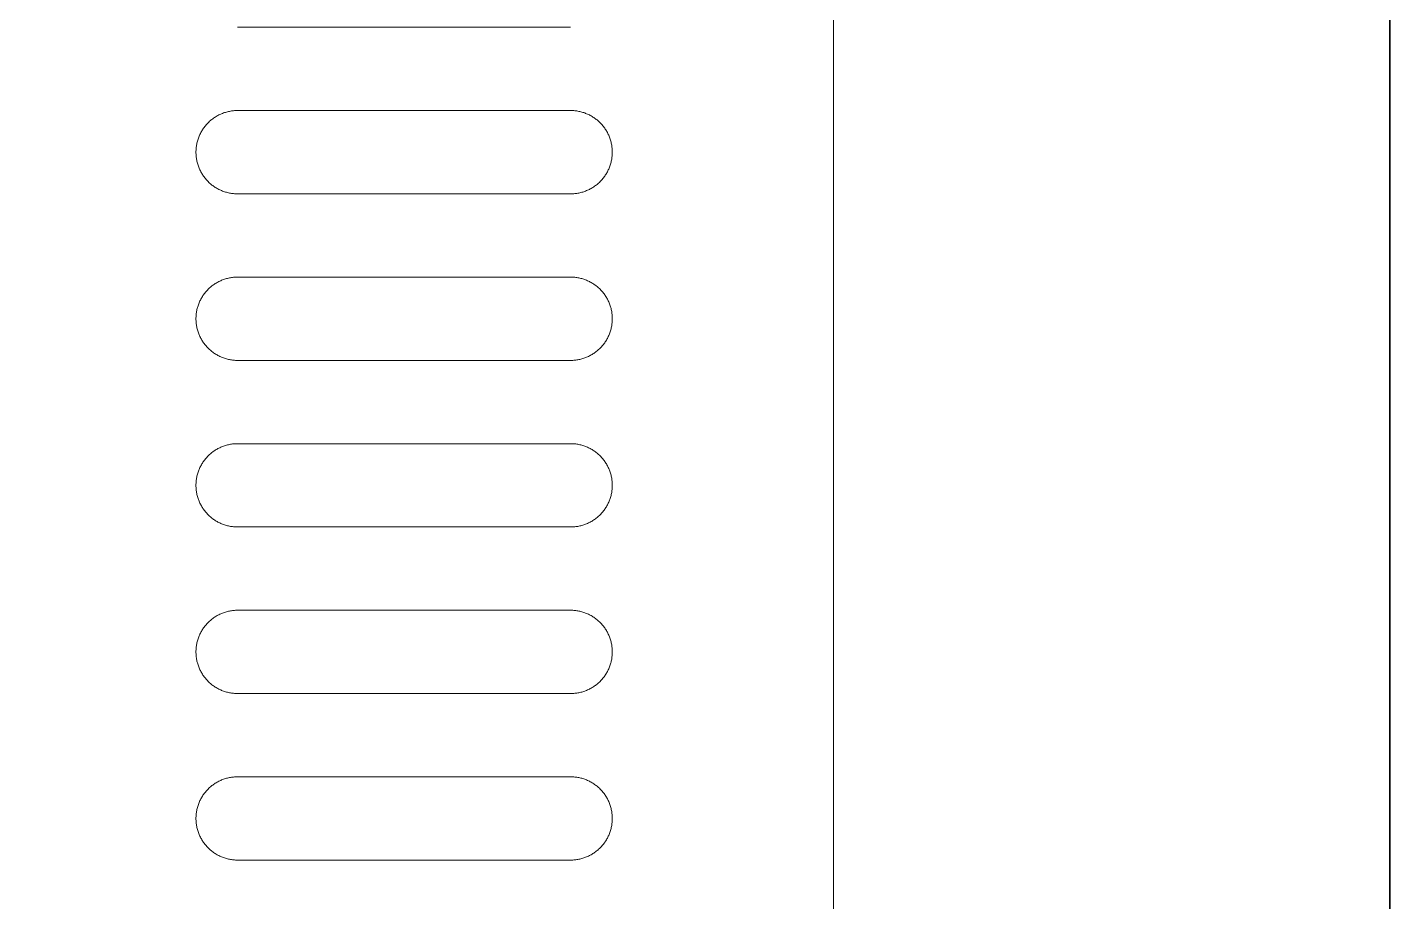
# Model space of a CAD drawing. Header units: millimetres. Extents: x -159872 to 386485, y -250577 to 158966.
# Drawn here: x 159342.6 to 159416.3, y 9041.8 to 9089.1 of the extents above; entities that cross this region are included whole.
import ezdxf

# ---------------------------------------------------------------- set-up
doc = ezdxf.new("R2010")
doc.units = ezdxf.units.MM
doc.header["$PDMODE"] = 1
doc.header["$PDSIZE"] = -2
doc.layers.get('0').update_dxf_attribs({"lineweight": 25})
doc.layers.add('LDS-equipment-kitchen equipment', color=3, linetype='Continuous', lineweight=13)

# ---------------------------------------------------------------- blocks, each defined once
blk = doc.blocks.new('Group-344')
at = {"layer": 'LDS-equipment-kitchen equipment'}
for points in [[(98712.687, 45306.623, 0), (98712.687, 45989.023, 0)], [(98698.487, 45546.573, 0), (98680.487, 45546.573, 0)], [(98680.487, 45542.073, 0), (98680.432, 45542.072, 0), (98680.377, 45542.07, 0), (98680.322, 45542.067, 0), (98680.267, 45542.062, 0), (98680.212, 45542.056, 0), (98680.157, 45542.049, 0), (98680.102, 45542.04, 0), (98680.048, 45542.03, 0), (98679.994, 45542.018, 0), (98679.94, 45542.006, 0), (98679.887, 45541.992, 0), (98679.834, 45541.976, 0), (98679.781, 45541.96, 0), (98679.729, 45541.942, 0), (98679.677, 45541.922, 0), (98679.626, 45541.902, 0), (98679.575, 45541.88, 0), (98679.525, 45541.857, 0), (98679.476, 45541.833, 0), (98679.427, 45541.807, 0), (98679.378, 45541.781, 0), (98679.33, 45541.753, 0), (98679.283, 45541.724, 0), (98679.237, 45541.694, 0), (98679.192, 45541.663, 0), (98679.147, 45541.63, 0), (98679.103, 45541.597, 0), (98679.06, 45541.562, 0), (98679.018, 45541.527, 0), (98678.976, 45541.49, 0), (98678.936, 45541.453, 0), (98678.896, 45541.414, 0), (98678.858, 45541.375, 0), (98678.82, 45541.334, 0), (98678.783, 45541.293, 0), (98678.748, 45541.251, 0), (98678.713, 45541.207, 0), (98678.68, 45541.163, 0), (98678.648, 45541.119, 0), (98678.616, 45541.073, 0), (98678.586, 45541.027, 0), (98678.557, 45540.98, 0), (98678.529, 45540.932, 0), (98678.503, 45540.884, 0), (98678.477, 45540.835, 0), (98678.453, 45540.785, 0), (98678.43, 45540.735, 0), (98678.408, 45540.684, 0), (98678.388, 45540.633, 0), (98678.369, 45540.581, 0), (98678.351, 45540.529, 0), (98678.334, 45540.476, 0), (98678.319, 45540.423, 0), (98678.305, 45540.37, 0), (98678.292, 45540.316, 0), (98678.28, 45540.262, 0), (98678.27, 45540.208, 0), (98678.262, 45540.153, 0), (98678.254, 45540.099, 0), (98678.248, 45540.044, 0), (98678.243, 45539.989, 0), (98678.24, 45539.934, 0), (98678.238, 45539.878, 0), (98678.237, 45539.823, 0)], [(98698.487, 45542.073, 0), (98680.487, 45542.073, 0)], [(98700.737, 45539.823, 0), (98700.737, 45539.878, 0), (98700.735, 45539.934, 0), (98700.731, 45539.989, 0), (98700.726, 45540.044, 0), (98700.72, 45540.099, 0), (98700.713, 45540.153, 0), (98700.704, 45540.208, 0), (98700.694, 45540.262, 0), (98700.683, 45540.316, 0), (98700.67, 45540.37, 0), (98700.656, 45540.423, 0), (98700.64, 45540.476, 0), (98700.624, 45540.529, 0), (98700.606, 45540.581, 0), (98700.586, 45540.633, 0), (98700.566, 45540.684, 0), (98700.544, 45540.735, 0), (98700.521, 45540.785, 0), (98700.497, 45540.835, 0), (98700.472, 45540.884, 0), (98700.445, 45540.932, 0), (98700.417, 45540.98, 0), (98700.388, 45541.027, 0), (98700.358, 45541.073, 0), (98700.327, 45541.119, 0), (98700.294, 45541.163, 0), (98700.261, 45541.207, 0), (98700.227, 45541.251, 0), (98700.191, 45541.293, 0), (98700.154, 45541.334, 0), (98700.117, 45541.375, 0), (98700.078, 45541.414, 0), (98700.039, 45541.453, 0), (98699.998, 45541.49, 0), (98699.957, 45541.527, 0), (98699.915, 45541.562, 0), (98699.872, 45541.597, 0), (98699.828, 45541.63, 0), (98699.783, 45541.663, 0), (98699.737, 45541.694, 0), (98699.691, 45541.724, 0), (98699.644, 45541.753, 0), (98699.596, 45541.781, 0), (98699.548, 45541.807, 0), (98699.499, 45541.833, 0), (98699.449, 45541.857, 0), (98699.399, 45541.88, 0), (98699.348, 45541.902, 0), (98699.297, 45541.922, 0), (98699.245, 45541.942, 0), (98699.193, 45541.96, 0), (98699.14, 45541.976, 0), (98699.087, 45541.992, 0), (98699.034, 45542.006, 0), (98698.98, 45542.018, 0), (98698.926, 45542.03, 0), (98698.872, 45542.04, 0), (98698.817, 45542.049, 0), (98698.763, 45542.056, 0), (98698.708, 45542.062, 0), (98698.653, 45542.067, 0), (98698.598, 45542.07, 0), (98698.542, 45542.072, 0), (98698.487, 45542.073, 0)], [(98678.237, 45539.823, 0), (98678.238, 45539.768, 0), (98678.24, 45539.713, 0), (98678.243, 45539.658, 0), (98678.248, 45539.603, 0), (98678.254, 45539.548, 0), (98678.262, 45539.493, 0), (98678.27, 45539.438, 0), (98678.28, 45539.384, 0), (98678.292, 45539.33, 0), (98678.305, 45539.276, 0), (98678.319, 45539.223, 0), (98678.334, 45539.17, 0), (98678.351, 45539.117, 0), (98678.369, 45539.065, 0), (98678.388, 45539.013, 0), (98678.408, 45538.962, 0), (98678.43, 45538.911, 0), (98678.453, 45538.861, 0), (98678.477, 45538.811, 0), (98678.503, 45538.762, 0), (98678.529, 45538.714, 0), (98678.557, 45538.666, 0), (98678.586, 45538.619, 0), (98678.616, 45538.573, 0), (98678.648, 45538.528, 0), (98678.68, 45538.483, 0), (98678.713, 45538.439, 0), (98678.748, 45538.396, 0), (98678.783, 45538.353, 0), (98678.82, 45538.312, 0), (98678.858, 45538.272, 0), (98678.896, 45538.232, 0), (98678.936, 45538.194, 0), (98678.976, 45538.156, 0), (98679.018, 45538.119, 0), (98679.06, 45538.084, 0), (98679.103, 45538.049, 0), (98679.147, 45538.016, 0), (98679.192, 45537.984, 0), (98679.237, 45537.952, 0), (98679.283, 45537.922, 0), (98679.33, 45537.893, 0), (98679.378, 45537.865, 0), (98679.427, 45537.839, 0), (98679.476, 45537.813, 0), (98679.525, 45537.789, 0), (98679.575, 45537.766, 0), (98679.626, 45537.744, 0), (98679.677, 45537.724, 0), (98679.729, 45537.705, 0), (98679.781, 45537.687, 0), (98679.834, 45537.67, 0), (98679.887, 45537.655, 0), (98679.94, 45537.641, 0), (98679.994, 45537.628, 0), (98680.048, 45537.616, 0), (98680.102, 45537.606, 0), (98680.157, 45537.597, 0), (98680.212, 45537.59, 0), (98680.267, 45537.584, 0), (98680.322, 45537.579, 0), (98680.377, 45537.576, 0), (98680.432, 45537.574, 0), (98680.487, 45537.573, 0)], [(98698.487, 45537.573, 0), (98698.542, 45537.574, 0), (98698.598, 45537.576, 0), (98698.653, 45537.579, 0), (98698.708, 45537.584, 0), (98698.763, 45537.59, 0), (98698.817, 45537.597, 0), (98698.872, 45537.606, 0), (98698.926, 45537.616, 0), (98698.98, 45537.628, 0), (98699.034, 45537.641, 0), (98699.087, 45537.655, 0), (98699.14, 45537.67, 0), (98699.193, 45537.687, 0), (98699.245, 45537.705, 0), (98699.297, 45537.724, 0), (98699.348, 45537.744, 0), (98699.399, 45537.766, 0), (98699.449, 45537.789, 0), (98699.499, 45537.813, 0), (98699.548, 45537.839, 0), (98699.596, 45537.865, 0), (98699.644, 45537.893, 0), (98699.691, 45537.922, 0), (98699.737, 45537.952, 0), (98699.783, 45537.984, 0), (98699.828, 45538.016, 0), (98699.872, 45538.049, 0), (98699.915, 45538.084, 0), (98699.957, 45538.119, 0), (98699.998, 45538.156, 0), (98700.039, 45538.194, 0), (98700.078, 45538.232, 0), (98700.117, 45538.272, 0), (98700.154, 45538.312, 0), (98700.191, 45538.353, 0), (98700.227, 45538.396, 0), (98700.261, 45538.439, 0), (98700.294, 45538.483, 0), (98700.327, 45538.528, 0), (98700.358, 45538.573, 0), (98700.388, 45538.619, 0), (98700.417, 45538.666, 0), (98700.445, 45538.714, 0), (98700.472, 45538.762, 0), (98700.497, 45538.811, 0), (98700.521, 45538.861, 0), (98700.544, 45538.911, 0), (98700.566, 45538.962, 0), (98700.586, 45539.013, 0), (98700.606, 45539.065, 0), (98700.624, 45539.117, 0), (98700.64, 45539.17, 0), (98700.656, 45539.223, 0), (98700.67, 45539.276, 0), (98700.683, 45539.33, 0), (98700.694, 45539.384, 0), (98700.704, 45539.438, 0), (98700.713, 45539.493, 0), (98700.72, 45539.548, 0), (98700.726, 45539.603, 0), (98700.731, 45539.658, 0), (98700.735, 45539.713, 0), (98700.737, 45539.768, 0), (98700.737, 45539.823, 0)], [(98698.487, 45537.573, 0), (98680.487, 45537.573, 0)], [(98698.487, 45537.573, 0), (98680.487, 45537.573, 0)], [(98680.487, 45533.073, 0), (98680.432, 45533.073, 0), (98680.377, 45533.07, 0), (98680.322, 45533.067, 0), (98680.267, 45533.062, 0), (98680.212, 45533.056, 0), (98680.157, 45533.049, 0), (98680.102, 45533.04, 0), (98680.048, 45533.03, 0), (98679.994, 45533.019, 0), (98679.94, 45533.006, 0), (98679.887, 45532.992, 0), (98679.834, 45532.976, 0), (98679.781, 45532.96, 0), (98679.729, 45532.942, 0), (98679.677, 45532.922, 0), (98679.626, 45532.902, 0), (98679.575, 45532.88, 0), (98679.525, 45532.857, 0), (98679.476, 45532.833, 0), (98679.427, 45532.808, 0), (98679.378, 45532.781, 0), (98679.33, 45532.753, 0), (98679.283, 45532.724, 0), (98679.237, 45532.694, 0), (98679.192, 45532.663, 0), (98679.147, 45532.63, 0), (98679.103, 45532.597, 0), (98679.06, 45532.562, 0), (98679.018, 45532.527, 0), (98678.976, 45532.49, 0), (98678.936, 45532.453, 0), (98678.896, 45532.414, 0), (98678.858, 45532.375, 0), (98678.82, 45532.334, 0), (98678.783, 45532.293, 0), (98678.748, 45532.251, 0), (98678.713, 45532.207, 0), (98678.68, 45532.164, 0), (98678.648, 45532.119, 0), (98678.616, 45532.073, 0), (98678.586, 45532.027, 0), (98678.557, 45531.98, 0), (98678.529, 45531.932, 0), (98678.503, 45531.884, 0), (98678.477, 45531.835, 0), (98678.453, 45531.785, 0), (98678.43, 45531.735, 0), (98678.408, 45531.684, 0), (98678.388, 45531.633, 0), (98678.369, 45531.581, 0), (98678.351, 45531.529, 0), (98678.334, 45531.476, 0), (98678.319, 45531.423, 0), (98678.305, 45531.37, 0), (98678.292, 45531.316, 0), (98678.28, 45531.262, 0), (98678.27, 45531.208, 0), (98678.262, 45531.153, 0), (98678.254, 45531.099, 0), (98678.248, 45531.044, 0), (98678.243, 45530.989, 0), (98678.24, 45530.934, 0), (98678.238, 45530.878, 0), (98678.237, 45530.823, 0)], [(98698.487, 45533.073, 0), (98680.487, 45533.073, 0)], [(98700.737, 45530.823, 0), (98700.737, 45530.878, 0), (98700.735, 45530.934, 0), (98700.731, 45530.989, 0), (98700.726, 45531.044, 0), (98700.72, 45531.099, 0), (98700.713, 45531.153, 0), (98700.704, 45531.208, 0), (98700.694, 45531.262, 0), (98700.683, 45531.316, 0), (98700.67, 45531.37, 0), (98700.656, 45531.423, 0), (98700.64, 45531.476, 0), (98700.624, 45531.529, 0), (98700.606, 45531.581, 0), (98700.586, 45531.633, 0), (98700.566, 45531.684, 0), (98700.544, 45531.735, 0), (98700.521, 45531.785, 0), (98700.497, 45531.835, 0), (98700.472, 45531.884, 0), (98700.445, 45531.932, 0), (98700.417, 45531.98, 0), (98700.388, 45532.027, 0), (98700.358, 45532.073, 0), (98700.327, 45532.119, 0), (98700.294, 45532.164, 0), (98700.261, 45532.207, 0), (98700.227, 45532.251, 0), (98700.191, 45532.293, 0), (98700.154, 45532.334, 0), (98700.117, 45532.375, 0), (98700.078, 45532.414, 0), (98700.039, 45532.453, 0), (98699.998, 45532.49, 0), (98699.957, 45532.527, 0), (98699.915, 45532.562, 0), (98699.872, 45532.597, 0), (98699.828, 45532.63, 0), (98699.783, 45532.663, 0), (98699.737, 45532.694, 0), (98699.691, 45532.724, 0), (98699.644, 45532.753, 0), (98699.596, 45532.781, 0), (98699.548, 45532.808, 0), (98699.499, 45532.833, 0), (98699.449, 45532.857, 0), (98699.399, 45532.88, 0), (98699.348, 45532.902, 0), (98699.297, 45532.922, 0), (98699.245, 45532.942, 0), (98699.193, 45532.96, 0), (98699.14, 45532.976, 0), (98699.087, 45532.992, 0), (98699.034, 45533.006, 0), (98698.98, 45533.019, 0), (98698.926, 45533.03, 0), (98698.872, 45533.04, 0), (98698.817, 45533.049, 0), (98698.763, 45533.056, 0), (98698.708, 45533.062, 0), (98698.653, 45533.067, 0), (98698.598, 45533.07, 0), (98698.542, 45533.073, 0), (98698.487, 45533.073, 0)], [(98678.237, 45530.823, 0), (98678.238, 45530.768, 0), (98678.24, 45530.713, 0), (98678.243, 45530.658, 0), (98678.248, 45530.603, 0), (98678.254, 45530.548, 0), (98678.262, 45530.493, 0), (98678.27, 45530.439, 0), (98678.28, 45530.384, 0), (98678.292, 45530.33, 0), (98678.305, 45530.276, 0), (98678.319, 45530.223, 0), (98678.334, 45530.17, 0), (98678.351, 45530.117, 0), (98678.369, 45530.065, 0), (98678.388, 45530.013, 0), (98678.408, 45529.962, 0), (98678.43, 45529.911, 0), (98678.453, 45529.861, 0), (98678.477, 45529.812, 0), (98678.503, 45529.763, 0), (98678.529, 45529.714, 0), (98678.557, 45529.666, 0), (98678.586, 45529.619, 0), (98678.616, 45529.573, 0), (98678.648, 45529.528, 0), (98678.68, 45529.483, 0), (98678.713, 45529.439, 0), (98678.748, 45529.396, 0), (98678.783, 45529.354, 0), (98678.82, 45529.312, 0), (98678.858, 45529.272, 0), (98678.896, 45529.232, 0), (98678.936, 45529.194, 0), (98678.976, 45529.156, 0), (98679.018, 45529.119, 0), (98679.06, 45529.084, 0), (98679.103, 45529.049, 0), (98679.147, 45529.016, 0), (98679.192, 45528.984, 0), (98679.237, 45528.952, 0), (98679.283, 45528.922, 0), (98679.33, 45528.893, 0), (98679.378, 45528.865, 0), (98679.427, 45528.839, 0), (98679.476, 45528.813, 0), (98679.525, 45528.789, 0), (98679.575, 45528.766, 0), (98679.626, 45528.744, 0), (98679.677, 45528.724, 0), (98679.729, 45528.705, 0), (98679.781, 45528.687, 0), (98679.834, 45528.67, 0), (98679.887, 45528.655, 0), (98679.94, 45528.641, 0), (98679.994, 45528.628, 0), (98680.048, 45528.616, 0), (98680.102, 45528.606, 0), (98680.157, 45528.598, 0), (98680.212, 45528.59, 0), (98680.267, 45528.584, 0), (98680.322, 45528.579, 0), (98680.377, 45528.576, 0), (98680.432, 45528.574, 0), (98680.487, 45528.573, 0)], [(98698.487, 45528.573, 0), (98698.542, 45528.574, 0), (98698.598, 45528.576, 0), (98698.653, 45528.579, 0), (98698.708, 45528.584, 0), (98698.763, 45528.59, 0), (98698.817, 45528.598, 0), (98698.872, 45528.606, 0), (98698.926, 45528.616, 0), (98698.98, 45528.628, 0), (98699.034, 45528.641, 0), (98699.087, 45528.655, 0), (98699.14, 45528.67, 0), (98699.193, 45528.687, 0), (98699.245, 45528.705, 0), (98699.297, 45528.724, 0), (98699.348, 45528.744, 0), (98699.399, 45528.766, 0), (98699.449, 45528.789, 0), (98699.499, 45528.813, 0), (98699.548, 45528.839, 0), (98699.596, 45528.865, 0), (98699.644, 45528.893, 0), (98699.691, 45528.922, 0), (98699.737, 45528.952, 0), (98699.783, 45528.984, 0), (98699.828, 45529.016, 0), (98699.872, 45529.049, 0), (98699.915, 45529.084, 0), (98699.957, 45529.119, 0), (98699.998, 45529.156, 0), (98700.039, 45529.194, 0), (98700.078, 45529.232, 0), (98700.117, 45529.272, 0), (98700.154, 45529.312, 0), (98700.191, 45529.354, 0), (98700.227, 45529.396, 0), (98700.261, 45529.439, 0), (98700.294, 45529.483, 0), (98700.327, 45529.528, 0), (98700.358, 45529.573, 0), (98700.388, 45529.619, 0), (98700.417, 45529.666, 0), (98700.445, 45529.714, 0), (98700.472, 45529.763, 0), (98700.497, 45529.812, 0), (98700.521, 45529.861, 0), (98700.544, 45529.911, 0), (98700.566, 45529.962, 0), (98700.586, 45530.013, 0), (98700.606, 45530.065, 0), (98700.624, 45530.117, 0), (98700.64, 45530.17, 0), (98700.656, 45530.223, 0), (98700.67, 45530.276, 0), (98700.683, 45530.33, 0), (98700.694, 45530.384, 0), (98700.704, 45530.439, 0), (98700.713, 45530.493, 0), (98700.72, 45530.548, 0), (98700.726, 45530.603, 0), (98700.731, 45530.658, 0), (98700.735, 45530.713, 0), (98700.737, 45530.768, 0), (98700.737, 45530.823, 0)], [(98698.487, 45528.573, 0), (98680.487, 45528.573, 0)], [(98680.487, 45524.073, 0), (98680.432, 45524.072, 0), (98680.377, 45524.07, 0), (98680.322, 45524.067, 0), (98680.267, 45524.062, 0), (98680.212, 45524.056, 0), (98680.157, 45524.049, 0), (98680.102, 45524.04, 0), (98680.048, 45524.03, 0), (98679.994, 45524.018, 0), (98679.94, 45524.006, 0), (98679.887, 45523.992, 0), (98679.834, 45523.976, 0), (98679.781, 45523.96, 0), (98679.729, 45523.942, 0), (98679.677, 45523.922, 0), (98679.626, 45523.902, 0), (98679.575, 45523.88, 0), (98679.525, 45523.857, 0), (98679.476, 45523.833, 0), (98679.427, 45523.807, 0), (98679.378, 45523.781, 0), (98679.33, 45523.753, 0), (98679.283, 45523.724, 0), (98679.237, 45523.694, 0), (98679.192, 45523.663, 0), (98679.147, 45523.63, 0), (98679.103, 45523.597, 0), (98679.06, 45523.562, 0), (98679.018, 45523.527, 0), (98678.976, 45523.49, 0), (98678.936, 45523.453, 0), (98678.896, 45523.414, 0), (98678.858, 45523.375, 0), (98678.82, 45523.334, 0), (98678.783, 45523.293, 0), (98678.748, 45523.251, 0), (98678.713, 45523.207, 0), (98678.68, 45523.163, 0), (98678.648, 45523.119, 0), (98678.616, 45523.073, 0), (98678.586, 45523.027, 0), (98678.557, 45522.98, 0), (98678.529, 45522.932, 0), (98678.503, 45522.884, 0), (98678.477, 45522.835, 0), (98678.453, 45522.785, 0), (98678.43, 45522.735, 0), (98678.408, 45522.684, 0), (98678.388, 45522.633, 0), (98678.369, 45522.581, 0), (98678.351, 45522.529, 0), (98678.334, 45522.476, 0), (98678.319, 45522.423, 0), (98678.305, 45522.37, 0), (98678.292, 45522.316, 0), (98678.28, 45522.262, 0), (98678.27, 45522.208, 0), (98678.262, 45522.153, 0), (98678.254, 45522.099, 0), (98678.248, 45522.044, 0), (98678.243, 45521.989, 0), (98678.24, 45521.934, 0), (98678.238, 45521.878, 0), (98678.237, 45521.823, 0)], [(98698.487, 45524.073, 0), (98680.487, 45524.073, 0)], [(98700.737, 45521.823, 0), (98700.737, 45521.878, 0), (98700.735, 45521.934, 0), (98700.731, 45521.989, 0), (98700.726, 45522.044, 0), (98700.72, 45522.099, 0), (98700.713, 45522.153, 0), (98700.704, 45522.208, 0), (98700.694, 45522.262, 0), (98700.683, 45522.316, 0), (98700.67, 45522.37, 0), (98700.656, 45522.423, 0), (98700.64, 45522.476, 0), (98700.624, 45522.529, 0), (98700.606, 45522.581, 0), (98700.586, 45522.633, 0), (98700.566, 45522.684, 0), (98700.544, 45522.735, 0), (98700.521, 45522.785, 0), (98700.497, 45522.835, 0), (98700.472, 45522.884, 0), (98700.445, 45522.932, 0), (98700.417, 45522.98, 0), (98700.388, 45523.027, 0), (98700.358, 45523.073, 0), (98700.327, 45523.119, 0), (98700.294, 45523.163, 0), (98700.261, 45523.207, 0), (98700.227, 45523.251, 0), (98700.191, 45523.293, 0), (98700.154, 45523.334, 0), (98700.117, 45523.375, 0), (98700.078, 45523.414, 0), (98700.039, 45523.453, 0), (98699.998, 45523.49, 0), (98699.957, 45523.527, 0), (98699.915, 45523.562, 0), (98699.872, 45523.597, 0), (98699.828, 45523.63, 0), (98699.783, 45523.663, 0), (98699.737, 45523.694, 0), (98699.691, 45523.724, 0), (98699.644, 45523.753, 0), (98699.596, 45523.781, 0), (98699.548, 45523.807, 0), (98699.499, 45523.833, 0), (98699.449, 45523.857, 0), (98699.399, 45523.88, 0), (98699.348, 45523.902, 0), (98699.297, 45523.922, 0), (98699.245, 45523.942, 0), (98699.193, 45523.96, 0), (98699.14, 45523.976, 0), (98699.087, 45523.992, 0), (98699.034, 45524.006, 0), (98698.98, 45524.018, 0), (98698.926, 45524.03, 0), (98698.872, 45524.04, 0), (98698.817, 45524.049, 0), (98698.763, 45524.056, 0), (98698.708, 45524.062, 0), (98698.653, 45524.067, 0), (98698.598, 45524.07, 0), (98698.542, 45524.072, 0), (98698.487, 45524.073, 0)], [(98678.237, 45521.823, 0), (98678.238, 45521.768, 0), (98678.24, 45521.713, 0), (98678.243, 45521.658, 0), (98678.248, 45521.603, 0), (98678.254, 45521.548, 0), (98678.262, 45521.493, 0), (98678.27, 45521.438, 0), (98678.28, 45521.384, 0), (98678.292, 45521.33, 0), (98678.305, 45521.276, 0), (98678.319, 45521.223, 0), (98678.334, 45521.17, 0), (98678.351, 45521.117, 0), (98678.369, 45521.065, 0), (98678.388, 45521.013, 0), (98678.408, 45520.962, 0), (98678.43, 45520.911, 0), (98678.453, 45520.861, 0), (98678.477, 45520.812, 0), (98678.503, 45520.763, 0), (98678.529, 45520.714, 0), (98678.557, 45520.666, 0), (98678.586, 45520.619, 0), (98678.616, 45520.573, 0), (98678.648, 45520.528, 0), (98678.68, 45520.483, 0), (98678.713, 45520.439, 0), (98678.748, 45520.396, 0), (98678.783, 45520.354, 0), (98678.82, 45520.312, 0), (98678.858, 45520.272, 0), (98678.896, 45520.232, 0), (98678.936, 45520.194, 0), (98678.976, 45520.156, 0), (98679.018, 45520.119, 0), (98679.06, 45520.084, 0), (98679.103, 45520.049, 0), (98679.147, 45520.016, 0), (98679.192, 45519.984, 0), (98679.237, 45519.952, 0), (98679.283, 45519.922, 0), (98679.33, 45519.893, 0), (98679.378, 45519.865, 0), (98679.427, 45519.839, 0), (98679.476, 45519.813, 0), (98679.525, 45519.789, 0), (98679.575, 45519.766, 0), (98679.626, 45519.744, 0), (98679.677, 45519.724, 0), (98679.729, 45519.705, 0), (98679.781, 45519.687, 0), (98679.834, 45519.67, 0), (98679.887, 45519.655, 0), (98679.94, 45519.641, 0), (98679.994, 45519.628, 0), (98680.048, 45519.616, 0), (98680.102, 45519.606, 0), (98680.157, 45519.597, 0), (98680.212, 45519.59, 0), (98680.267, 45519.584, 0), (98680.322, 45519.579, 0), (98680.377, 45519.576, 0), (98680.432, 45519.574, 0), (98680.487, 45519.573, 0)], [(98698.487, 45519.573, 0), (98698.542, 45519.574, 0), (98698.598, 45519.576, 0), (98698.653, 45519.579, 0), (98698.708, 45519.584, 0), (98698.763, 45519.59, 0), (98698.817, 45519.597, 0), (98698.872, 45519.606, 0), (98698.926, 45519.616, 0), (98698.98, 45519.628, 0), (98699.034, 45519.641, 0), (98699.087, 45519.655, 0), (98699.14, 45519.67, 0), (98699.193, 45519.687, 0), (98699.245, 45519.705, 0), (98699.297, 45519.724, 0), (98699.348, 45519.744, 0), (98699.399, 45519.766, 0), (98699.449, 45519.789, 0), (98699.499, 45519.813, 0), (98699.548, 45519.839, 0), (98699.596, 45519.865, 0), (98699.644, 45519.893, 0), (98699.691, 45519.922, 0), (98699.737, 45519.952, 0), (98699.783, 45519.984, 0), (98699.828, 45520.016, 0), (98699.872, 45520.049, 0), (98699.915, 45520.084, 0), (98699.957, 45520.119, 0), (98699.998, 45520.156, 0), (98700.039, 45520.194, 0), (98700.078, 45520.232, 0), (98700.117, 45520.272, 0), (98700.154, 45520.312, 0), (98700.191, 45520.354, 0), (98700.227, 45520.396, 0), (98700.261, 45520.439, 0), (98700.294, 45520.483, 0), (98700.327, 45520.528, 0), (98700.358, 45520.573, 0), (98700.388, 45520.619, 0), (98700.417, 45520.666, 0), (98700.445, 45520.714, 0), (98700.472, 45520.763, 0), (98700.497, 45520.812, 0), (98700.521, 45520.861, 0), (98700.544, 45520.911, 0), (98700.566, 45520.962, 0), (98700.586, 45521.013, 0), (98700.606, 45521.065, 0), (98700.624, 45521.117, 0), (98700.64, 45521.17, 0), (98700.656, 45521.223, 0), (98700.67, 45521.276, 0), (98700.683, 45521.33, 0), (98700.694, 45521.384, 0), (98700.704, 45521.438, 0), (98700.713, 45521.493, 0), (98700.72, 45521.548, 0), (98700.726, 45521.603, 0), (98700.731, 45521.658, 0), (98700.735, 45521.713, 0), (98700.737, 45521.768, 0), (98700.737, 45521.823, 0)], [(98698.487, 45519.573, 0), (98680.487, 45519.573, 0)], [(98680.487, 45515.073, 0), (98680.432, 45515.072, 0), (98680.377, 45515.07, 0), (98680.322, 45515.067, 0), (98680.267, 45515.062, 0), (98680.212, 45515.056, 0), (98680.157, 45515.049, 0), (98680.102, 45515.04, 0), (98680.048, 45515.03, 0), (98679.994, 45515.018, 0), (98679.94, 45515.006, 0), (98679.887, 45514.992, 0), (98679.834, 45514.976, 0), (98679.781, 45514.96, 0), (98679.729, 45514.942, 0), (98679.677, 45514.922, 0), (98679.626, 45514.902, 0), (98679.575, 45514.88, 0), (98679.525, 45514.857, 0), (98679.476, 45514.833, 0), (98679.427, 45514.807, 0), (98679.378, 45514.781, 0), (98679.33, 45514.753, 0), (98679.283, 45514.724, 0), (98679.237, 45514.694, 0), (98679.192, 45514.663, 0), (98679.147, 45514.63, 0), (98679.103, 45514.597, 0), (98679.06, 45514.562, 0), (98679.018, 45514.527, 0), (98678.976, 45514.49, 0), (98678.936, 45514.453, 0), (98678.896, 45514.414, 0), (98678.858, 45514.375, 0), (98678.82, 45514.334, 0), (98678.783, 45514.293, 0), (98678.748, 45514.25, 0), (98678.713, 45514.207, 0), (98678.68, 45514.163, 0), (98678.648, 45514.119, 0), (98678.616, 45514.073, 0), (98678.586, 45514.027, 0), (98678.557, 45513.98, 0), (98678.529, 45513.932, 0), (98678.503, 45513.884, 0), (98678.477, 45513.835, 0), (98678.453, 45513.785, 0), (98678.43, 45513.735, 0), (98678.408, 45513.684, 0), (98678.388, 45513.633, 0), (98678.369, 45513.581, 0), (98678.351, 45513.529, 0), (98678.334, 45513.476, 0), (98678.319, 45513.423, 0), (98678.305, 45513.37, 0), (98678.292, 45513.316, 0), (98678.28, 45513.262, 0), (98678.27, 45513.208, 0), (98678.262, 45513.153, 0), (98678.254, 45513.099, 0), (98678.248, 45513.044, 0), (98678.243, 45512.989, 0), (98678.24, 45512.934, 0), (98678.238, 45512.878, 0), (98678.237, 45512.823, 0)], [(98698.487, 45515.073, 0), (98680.487, 45515.073, 0)], [(98700.737, 45512.823, 0), (98700.737, 45512.878, 0), (98700.735, 45512.934, 0), (98700.731, 45512.989, 0), (98700.726, 45513.044, 0), (98700.72, 45513.099, 0), (98700.713, 45513.153, 0), (98700.704, 45513.208, 0), (98700.694, 45513.262, 0), (98700.683, 45513.316, 0), (98700.67, 45513.37, 0), (98700.656, 45513.423, 0), (98700.64, 45513.476, 0), (98700.624, 45513.529, 0), (98700.606, 45513.581, 0), (98700.586, 45513.633, 0), (98700.566, 45513.684, 0), (98700.544, 45513.735, 0), (98700.521, 45513.785, 0), (98700.497, 45513.835, 0), (98700.472, 45513.884, 0), (98700.445, 45513.932, 0), (98700.417, 45513.98, 0), (98700.388, 45514.027, 0), (98700.358, 45514.073, 0), (98700.327, 45514.119, 0), (98700.294, 45514.163, 0), (98700.261, 45514.207, 0), (98700.227, 45514.25, 0), (98700.191, 45514.293, 0), (98700.154, 45514.334, 0), (98700.117, 45514.375, 0), (98700.078, 45514.414, 0), (98700.039, 45514.453, 0), (98699.998, 45514.49, 0), (98699.957, 45514.527, 0), (98699.915, 45514.562, 0), (98699.872, 45514.597, 0), (98699.828, 45514.63, 0), (98699.783, 45514.663, 0), (98699.737, 45514.694, 0), (98699.691, 45514.724, 0), (98699.644, 45514.753, 0), (98699.596, 45514.781, 0), (98699.548, 45514.807, 0), (98699.499, 45514.833, 0), (98699.449, 45514.857, 0), (98699.399, 45514.88, 0), (98699.348, 45514.902, 0), (98699.297, 45514.922, 0), (98699.245, 45514.942, 0), (98699.193, 45514.96, 0), (98699.14, 45514.976, 0), (98699.087, 45514.992, 0), (98699.034, 45515.006, 0), (98698.98, 45515.018, 0), (98698.926, 45515.03, 0), (98698.872, 45515.04, 0), (98698.817, 45515.049, 0), (98698.763, 45515.056, 0), (98698.708, 45515.062, 0), (98698.653, 45515.067, 0), (98698.598, 45515.07, 0), (98698.542, 45515.072, 0), (98698.487, 45515.073, 0)], [(98678.237, 45512.823, 0), (98678.238, 45512.768, 0), (98678.24, 45512.713, 0), (98678.243, 45512.658, 0), (98678.248, 45512.603, 0), (98678.254, 45512.548, 0), (98678.262, 45512.493, 0), (98678.27, 45512.438, 0), (98678.28, 45512.384, 0), (98678.292, 45512.33, 0), (98678.305, 45512.276, 0), (98678.319, 45512.223, 0), (98678.334, 45512.17, 0), (98678.351, 45512.117, 0), (98678.369, 45512.065, 0), (98678.388, 45512.013, 0), (98678.408, 45511.962, 0), (98678.43, 45511.911, 0), (98678.453, 45511.861, 0), (98678.477, 45511.811, 0), (98678.503, 45511.762, 0), (98678.529, 45511.714, 0), (98678.557, 45511.666, 0), (98678.586, 45511.619, 0), (98678.616, 45511.573, 0), (98678.648, 45511.528, 0), (98678.68, 45511.483, 0), (98678.713, 45511.439, 0), (98678.748, 45511.396, 0), (98678.783, 45511.353, 0), (98678.82, 45511.312, 0), (98678.858, 45511.272, 0), (98678.896, 45511.232, 0), (98678.936, 45511.194, 0), (98678.976, 45511.156, 0), (98679.018, 45511.119, 0), (98679.06, 45511.084, 0), (98679.103, 45511.049, 0), (98679.147, 45511.016, 0), (98679.192, 45510.984, 0), (98679.237, 45510.952, 0), (98679.283, 45510.922, 0), (98679.33, 45510.893, 0), (98679.378, 45510.865, 0), (98679.427, 45510.839, 0), (98679.476, 45510.813, 0), (98679.525, 45510.789, 0), (98679.575, 45510.766, 0), (98679.626, 45510.744, 0), (98679.677, 45510.724, 0), (98679.729, 45510.705, 0), (98679.781, 45510.687, 0), (98679.834, 45510.67, 0), (98679.887, 45510.655, 0), (98679.94, 45510.641, 0), (98679.994, 45510.628, 0), (98680.048, 45510.616, 0), (98680.102, 45510.606, 0), (98680.157, 45510.597, 0), (98680.212, 45510.59, 0), (98680.267, 45510.584, 0), (98680.322, 45510.579, 0), (98680.377, 45510.576, 0), (98680.432, 45510.574, 0), (98680.487, 45510.573, 0)], [(98698.487, 45510.573, 0), (98698.542, 45510.574, 0), (98698.598, 45510.576, 0), (98698.653, 45510.579, 0), (98698.708, 45510.584, 0), (98698.763, 45510.59, 0), (98698.817, 45510.597, 0), (98698.872, 45510.606, 0), (98698.926, 45510.616, 0), (98698.98, 45510.628, 0), (98699.034, 45510.641, 0), (98699.087, 45510.655, 0), (98699.14, 45510.67, 0), (98699.193, 45510.687, 0), (98699.245, 45510.705, 0), (98699.297, 45510.724, 0), (98699.348, 45510.744, 0), (98699.399, 45510.766, 0), (98699.449, 45510.789, 0), (98699.499, 45510.813, 0), (98699.548, 45510.839, 0), (98699.596, 45510.865, 0), (98699.644, 45510.893, 0), (98699.691, 45510.922, 0), (98699.737, 45510.952, 0), (98699.783, 45510.984, 0), (98699.828, 45511.016, 0), (98699.872, 45511.049, 0), (98699.915, 45511.084, 0), (98699.957, 45511.119, 0), (98699.998, 45511.156, 0), (98700.039, 45511.194, 0), (98700.078, 45511.232, 0), (98700.117, 45511.272, 0), (98700.154, 45511.312, 0), (98700.191, 45511.353, 0), (98700.227, 45511.396, 0), (98700.261, 45511.439, 0), (98700.294, 45511.483, 0), (98700.327, 45511.528, 0), (98700.358, 45511.573, 0), (98700.388, 45511.619, 0), (98700.417, 45511.666, 0), (98700.445, 45511.714, 0), (98700.472, 45511.762, 0), (98700.497, 45511.811, 0), (98700.521, 45511.861, 0), (98700.544, 45511.911, 0), (98700.566, 45511.962, 0), (98700.586, 45512.013, 0), (98700.606, 45512.065, 0), (98700.624, 45512.117, 0), (98700.64, 45512.17, 0), (98700.656, 45512.223, 0), (98700.67, 45512.276, 0), (98700.683, 45512.33, 0), (98700.694, 45512.384, 0), (98700.704, 45512.438, 0), (98700.713, 45512.493, 0), (98700.72, 45512.548, 0), (98700.726, 45512.603, 0), (98700.731, 45512.658, 0), (98700.735, 45512.713, 0), (98700.737, 45512.768, 0), (98700.737, 45512.823, 0)], [(98698.487, 45510.573, 0), (98680.487, 45510.573, 0)], [(98680.487, 45506.073, 0), (98680.432, 45506.072, 0), (98680.377, 45506.07, 0), (98680.322, 45506.067, 0), (98680.267, 45506.062, 0), (98680.212, 45506.056, 0), (98680.157, 45506.049, 0), (98680.102, 45506.04, 0), (98680.048, 45506.03, 0), (98679.994, 45506.018, 0), (98679.94, 45506.006, 0), (98679.887, 45505.992, 0), (98679.834, 45505.976, 0), (98679.781, 45505.96, 0), (98679.729, 45505.942, 0), (98679.677, 45505.922, 0), (98679.626, 45505.902, 0), (98679.575, 45505.88, 0), (98679.525, 45505.857, 0), (98679.476, 45505.833, 0), (98679.427, 45505.807, 0), (98679.378, 45505.781, 0), (98679.33, 45505.753, 0), (98679.283, 45505.724, 0), (98679.237, 45505.694, 0), (98679.192, 45505.663, 0), (98679.147, 45505.63, 0), (98679.103, 45505.597, 0), (98679.06, 45505.562, 0), (98679.018, 45505.527, 0), (98678.976, 45505.49, 0), (98678.936, 45505.453, 0), (98678.896, 45505.414, 0), (98678.858, 45505.375, 0), (98678.82, 45505.334, 0), (98678.783, 45505.293, 0), (98678.748, 45505.251, 0), (98678.713, 45505.207, 0), (98678.68, 45505.163, 0), (98678.648, 45505.119, 0), (98678.616, 45505.073, 0), (98678.586, 45505.027, 0), (98678.557, 45504.98, 0), (98678.529, 45504.932, 0), (98678.503, 45504.884, 0), (98678.477, 45504.835, 0), (98678.453, 45504.785, 0), (98678.43, 45504.735, 0), (98678.408, 45504.684, 0), (98678.388, 45504.633, 0), (98678.369, 45504.581, 0), (98678.351, 45504.529, 0), (98678.334, 45504.476, 0), (98678.319, 45504.423, 0), (98678.305, 45504.37, 0), (98678.292, 45504.316, 0), (98678.28, 45504.262, 0), (98678.27, 45504.208, 0), (98678.262, 45504.153, 0), (98678.254, 45504.099, 0), (98678.248, 45504.044, 0), (98678.243, 45503.989, 0), (98678.24, 45503.934, 0), (98678.238, 45503.878, 0), (98678.237, 45503.823, 0)], [(98698.487, 45506.073, 0), (98680.487, 45506.073, 0)], [(98700.737, 45503.823, 0), (98700.737, 45503.878, 0), (98700.735, 45503.934, 0), (98700.731, 45503.989, 0), (98700.726, 45504.044, 0), (98700.72, 45504.099, 0), (98700.713, 45504.153, 0), (98700.704, 45504.208, 0), (98700.694, 45504.262, 0), (98700.683, 45504.316, 0), (98700.67, 45504.37, 0), (98700.656, 45504.423, 0), (98700.64, 45504.476, 0), (98700.624, 45504.529, 0), (98700.606, 45504.581, 0), (98700.586, 45504.633, 0), (98700.566, 45504.684, 0), (98700.544, 45504.735, 0), (98700.521, 45504.785, 0), (98700.497, 45504.835, 0), (98700.472, 45504.884, 0), (98700.445, 45504.932, 0), (98700.417, 45504.98, 0), (98700.388, 45505.027, 0), (98700.358, 45505.073, 0), (98700.327, 45505.119, 0), (98700.294, 45505.163, 0), (98700.261, 45505.207, 0), (98700.227, 45505.251, 0), (98700.191, 45505.293, 0), (98700.154, 45505.334, 0), (98700.117, 45505.375, 0), (98700.078, 45505.414, 0), (98700.039, 45505.453, 0), (98699.998, 45505.49, 0), (98699.957, 45505.527, 0), (98699.915, 45505.562, 0), (98699.872, 45505.597, 0), (98699.828, 45505.63, 0), (98699.783, 45505.663, 0), (98699.737, 45505.694, 0), (98699.691, 45505.724, 0), (98699.644, 45505.753, 0), (98699.596, 45505.781, 0), (98699.548, 45505.807, 0), (98699.499, 45505.833, 0), (98699.449, 45505.857, 0), (98699.399, 45505.88, 0), (98699.348, 45505.902, 0), (98699.297, 45505.922, 0), (98699.245, 45505.942, 0), (98699.193, 45505.96, 0), (98699.14, 45505.976, 0), (98699.087, 45505.992, 0), (98699.034, 45506.006, 0), (98698.98, 45506.018, 0), (98698.926, 45506.03, 0), (98698.872, 45506.04, 0), (98698.817, 45506.049, 0), (98698.763, 45506.056, 0), (98698.708, 45506.062, 0), (98698.653, 45506.067, 0), (98698.598, 45506.07, 0), (98698.542, 45506.072, 0), (98698.487, 45506.073, 0)], [(98678.237, 45503.823, 0), (98678.238, 45503.768, 0), (98678.24, 45503.713, 0), (98678.243, 45503.658, 0), (98678.248, 45503.603, 0), (98678.254, 45503.548, 0), (98678.262, 45503.493, 0), (98678.27, 45503.439, 0), (98678.28, 45503.384, 0), (98678.292, 45503.33, 0), (98678.305, 45503.276, 0), (98678.319, 45503.223, 0), (98678.334, 45503.17, 0), (98678.351, 45503.117, 0), (98678.369, 45503.065, 0), (98678.388, 45503.013, 0), (98678.408, 45502.962, 0), (98678.43, 45502.911, 0), (98678.453, 45502.861, 0), (98678.477, 45502.812, 0), (98678.503, 45502.763, 0), (98678.529, 45502.714, 0), (98678.557, 45502.666, 0), (98678.586, 45502.619, 0), (98678.616, 45502.573, 0), (98678.648, 45502.528, 0), (98678.68, 45502.483, 0), (98678.713, 45502.439, 0), (98678.748, 45502.396, 0), (98678.783, 45502.354, 0), (98678.82, 45502.312, 0), (98678.858, 45502.272, 0), (98678.896, 45502.232, 0), (98678.936, 45502.194, 0), (98678.976, 45502.156, 0), (98679.018, 45502.119, 0), (98679.06, 45502.084, 0), (98679.103, 45502.049, 0), (98679.147, 45502.016, 0), (98679.192, 45501.984, 0), (98679.237, 45501.952, 0), (98679.283, 45501.922, 0), (98679.33, 45501.893, 0), (98679.378, 45501.865, 0), (98679.427, 45501.839, 0), (98679.476, 45501.813, 0), (98679.525, 45501.789, 0), (98679.575, 45501.766, 0), (98679.626, 45501.744, 0), (98679.677, 45501.724, 0), (98679.729, 45501.705, 0), (98679.781, 45501.687, 0), (98679.834, 45501.67, 0), (98679.887, 45501.655, 0), (98679.94, 45501.641, 0), (98679.994, 45501.628, 0), (98680.048, 45501.616, 0), (98680.102, 45501.606, 0), (98680.157, 45501.598, 0), (98680.212, 45501.59, 0), (98680.267, 45501.584, 0), (98680.322, 45501.579, 0), (98680.377, 45501.576, 0), (98680.432, 45501.574, 0), (98680.487, 45501.573, 0)], [(98698.487, 45501.573, 0), (98698.542, 45501.574, 0), (98698.598, 45501.576, 0), (98698.653, 45501.579, 0), (98698.708, 45501.584, 0), (98698.763, 45501.59, 0), (98698.817, 45501.598, 0), (98698.872, 45501.606, 0), (98698.926, 45501.616, 0), (98698.98, 45501.628, 0), (98699.034, 45501.641, 0), (98699.087, 45501.655, 0), (98699.14, 45501.67, 0), (98699.193, 45501.687, 0), (98699.245, 45501.705, 0), (98699.297, 45501.724, 0), (98699.348, 45501.744, 0), (98699.399, 45501.766, 0), (98699.449, 45501.789, 0), (98699.499, 45501.813, 0), (98699.548, 45501.839, 0), (98699.596, 45501.865, 0), (98699.644, 45501.893, 0), (98699.691, 45501.922, 0), (98699.737, 45501.952, 0), (98699.783, 45501.984, 0), (98699.828, 45502.016, 0), (98699.872, 45502.049, 0), (98699.915, 45502.084, 0), (98699.957, 45502.119, 0), (98699.998, 45502.156, 0), (98700.039, 45502.194, 0), (98700.078, 45502.232, 0), (98700.117, 45502.272, 0), (98700.154, 45502.312, 0), (98700.191, 45502.354, 0), (98700.227, 45502.396, 0), (98700.261, 45502.439, 0), (98700.294, 45502.483, 0), (98700.327, 45502.528, 0), (98700.358, 45502.573, 0), (98700.388, 45502.619, 0), (98700.417, 45502.666, 0), (98700.445, 45502.714, 0), (98700.472, 45502.763, 0), (98700.497, 45502.812, 0), (98700.521, 45502.861, 0), (98700.544, 45502.911, 0), (98700.566, 45502.962, 0), (98700.586, 45503.013, 0), (98700.606, 45503.065, 0), (98700.624, 45503.117, 0), (98700.64, 45503.17, 0), (98700.656, 45503.223, 0), (98700.67, 45503.276, 0), (98700.683, 45503.33, 0), (98700.694, 45503.384, 0), (98700.704, 45503.439, 0), (98700.713, 45503.493, 0), (98700.72, 45503.548, 0), (98700.726, 45503.603, 0), (98700.731, 45503.658, 0), (98700.735, 45503.713, 0), (98700.737, 45503.768, 0), (98700.737, 45503.823, 0)], [(98698.487, 45501.573, 0), (98680.487, 45501.573, 0)]]:
    blk.add_polyline3d(points, dxfattribs=at)
for p in [(98678.237, 45539.823), (98700.737, 45539.823), (98678.237, 45530.823), (98700.737, 45530.823), (98678.237, 45521.823), (98700.737, 45521.823), (98678.237, 45512.823), (98700.737, 45512.823), (98678.237, 45503.823), (98700.737, 45503.823)]:
    blk.add_point(p, dxfattribs=at)
blk = doc.blocks.new('A$C8c4223e1')
at = {"lineweight": 25, "transparency": 33554687}
mesh = blk.add_polyface(dxfattribs=at)
corners = [(430, 285, 165), (30, 285), (30, 285, 165), (430, 285), (30, 0), (30, 0, 165), (430, 0), (430, 0, 165)]
mesh.append_faces([[corners[k] for k in face] for face in [(5, 7, 2, 2), (2, 7, 0, 0), (6, 4, 3, 3), (3, 4, 1, 1), (6, 3, 7, 7), (7, 3, 0, 0), (4, 6, 5, 5), (5, 6, 7, 7), (1, 4, 2, 2), (2, 4, 5, 5), (3, 1, 0, 0), (0, 1, 2, 2)]], dxfattribs={"vtx3": -1})
blk = doc.blocks.new('Group-410')
at = {"layer": 'LDS-equipment-kitchen equipment'}
for name, p in [('Group-344', (0, 0)), ('A$C8c4223e1', (98312.751, 45413.801))]:
    blk.add_blockref(name, p, dxfattribs=at)

msp = doc.modelspace()

# ---------------------------------------------------------------- block references
at = {"layer": 'LDS-equipment-kitchen equipment', "color": 7}
msp.add_blockref('Group-410', (60673.51323, -36457.51522), dxfattribs=at)

doc.saveas('drawing.dxf')
